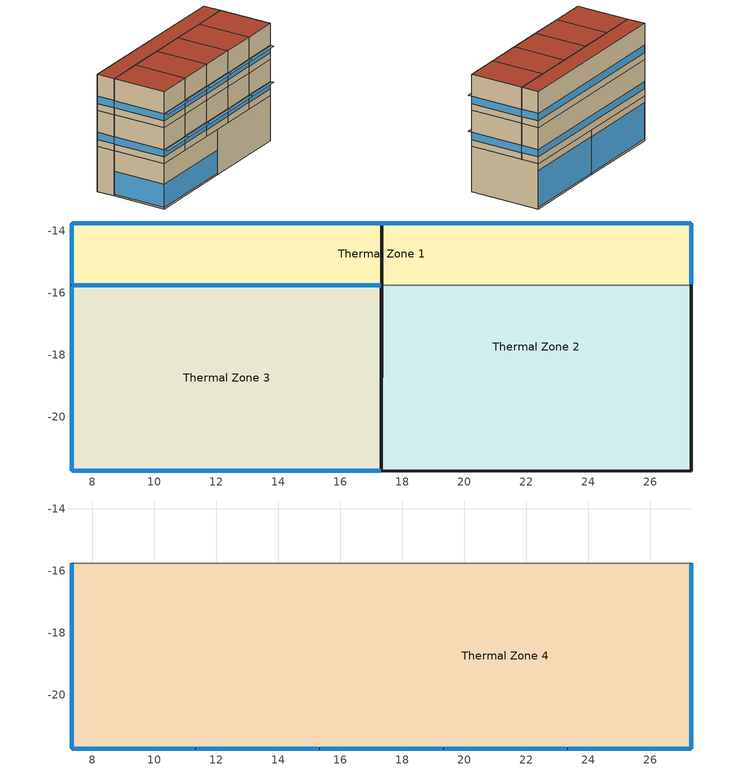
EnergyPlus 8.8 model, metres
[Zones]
Thermal Zone 1
 floor ground (ExtSlabCarpet 4in ClimateZone 1-8): 7.33,-15.75 7.33,-13.75 27.33,-13.75 27.33,-15.75 z5; 17.33,-13.75 17.33,-15.75 7.33,-15.75 7.33,-13.75 z0
 wall outside (ASHRAE 189.1-2009 ExtWall brick ClimateZone 4): 27.33,-15.75 27.33,-13.75 7.33,-13.75 7.33,-15.75 z5:9; 27.33,-15.75 27.33,-13.75 7.33,-13.75 7.33,-15.75 z9:13; 17.33,-13.75 7.33,-13.75 7.33,-15.75 17.33,-15.75 17.33,-13.75 z0:5
 wall to Thermal Zone 4 (Interior Wall): 7.33,-15.75 11.33,-15.75 15.33,-15.75 19.33,-15.75 23.33,-15.75 27.33,-15.75 z5:9; 7.33,-15.75 11.33,-15.75 15.33,-15.75 19.33,-15.75 23.33,-15.75 27.33,-15.75 z9:13
 window (ASHRAE 189.1-2009 ExtWindow ClimateZone 4-5): 27.33,-15.73 27.33,-13.78 / 7.33,-13.78 7.33,-15.73 z5.76:6.58; 27.33,-15.73 27.33,-13.78 / 7.33,-13.78 7.33,-15.73 z9.76:10.58; 27.3,-13.75 7.35,-13.75 z9.76:10.56; 27.3,-13.75 7.35,-13.75 z5.76:6.56; 17.3,-13.75 7.35,-13.75 z0.2:4.22; 7.35,-15.75 17.3,-15.75 z0.2:2.71
 roof outside (ASHRAE 189.1-2009 ExtRoof IEAD ClimateZone 2-5): 7.33,-13.75 7.33,-15.75 27.33,-15.75 27.33,-13.75 z13; 17.33,-15.75 17.33,-13.75 7.33,-13.75 7.33,-15.75 z5
Thermal Zone 2
 floor ground (ExtSlabCarpet 4in ClimateZone 1-8): 27.33,-13.75 27.33,-21.75 17.33,-21.75 17.33,-13.75 z0
 wall outside (ASHRAE 189.1-2009 ExtWall brick ClimateZone 4): 17.33,-15.75 17.33,-21.75 27.33,-21.75 27.33,-13.75 17.33,-13.75 z0:5
 window (ASHRAE 189.1-2009 ExtWindow ClimateZone 4-5): 27.3,-13.75 17.35,-13.75 z0.2:4.22
 roof outside (ASHRAE 189.1-2009 ExtRoof IEAD ClimateZone 2-5): 27.33,-21.75 27.33,-13.75 17.33,-13.75 17.33,-21.75 z5
Thermal Zone 3
 floor ground (ExtSlabCarpet 4in ClimateZone 1-8): 17.33,-15.75 17.33,-21.75 7.33,-21.75 7.33,-15.75 z0
 wall outside (ASHRAE 189.1-2009 ExtWall brick ClimateZone 4): 17.33,-15.75 7.33,-15.75 7.33,-21.75 17.33,-21.75 17.33,-15.75 z0:5
 window (ASHRAE 189.1-2009 ExtWindow ClimateZone 4-5): 17.3,-15.75 7.35,-15.75 / 7.35,-21.75 17.3,-21.75 z0.2:2.71; 7.33,-15.78 7.33,-21.73 z0.2:2.72
 roof outside (ASHRAE 189.1-2009 ExtRoof IEAD ClimateZone 2-5): 17.33,-21.75 17.33,-15.75 7.33,-15.75 7.33,-21.75 z5
Thermal Zone 4
 floor ground (ExtSlabCarpet 4in ClimateZone 1-8): 23.33,-21.75 23.33,-15.75 27.33,-15.75 27.33,-21.75 z5; 19.33,-21.75 19.33,-15.75 23.33,-15.75 23.33,-21.75 z5; 15.33,-21.75 15.33,-15.75 19.33,-15.75 19.33,-21.75 z5; 11.33,-21.75 11.33,-15.75 15.33,-15.75 15.33,-21.75 z5; 7.33,-21.75 7.33,-15.75 11.33,-15.75 11.33,-21.75 z5
 wall outside (ASHRAE 189.1-2009 ExtWall brick ClimateZone 4): 7.33,-15.75 7.33,-21.75 11.33,-21.75 15.33,-21.75 19.33,-21.75 23.33,-21.75 27.33,-21.75 27.33,-15.75 z5:9; 7.33,-15.75 7.33,-21.75 11.33,-21.75 15.33,-21.75 19.33,-21.75 23.33,-21.75 27.33,-21.75 27.33,-15.75 z9:13
 window (ASHRAE 189.1-2009 ExtWindow ClimateZone 4-5): 23.35,-21.75 27.3,-21.75 / 27.33,-21.73 27.33,-15.78 / 19.35,-21.75 23.3,-21.75 / 15.35,-21.75 19.3,-21.75 / 11.35,-21.75 15.3,-21.75 / 7.35,-21.75 11.3,-21.75 / 7.33,-15.78 7.33,-21.73 z5.76:6.57; 23.35,-21.75 27.3,-21.75 / 27.33,-21.73 27.33,-15.78 / 19.35,-21.75 23.3,-21.75 / 15.35,-21.75 19.3,-21.75 / 11.35,-21.75 15.3,-21.75 / 7.35,-21.75 11.3,-21.75 / 7.33,-15.78 7.33,-21.73 z9.76:10.57
 roof outside (ASHRAE 189.1-2009 ExtRoof IEAD ClimateZone 2-5): 23.33,-15.75 23.33,-21.75 27.33,-21.75 27.33,-15.75 z13; 19.33,-15.75 19.33,-21.75 23.33,-21.75 23.33,-15.75 z13; 15.33,-15.75 15.33,-21.75 19.33,-21.75 19.33,-15.75 z13; 11.33,-15.75 11.33,-21.75 15.33,-21.75 15.33,-15.75 z13; 7.33,-15.75 7.33,-21.75 11.33,-21.75 11.33,-15.75 z13
shading: 15.35,-21.75 15.35,-22.16 19.3,-22.16 19.3,-21.75 z6.57; 7.35,-21.75 7.35,-22.16 11.3,-22.16 11.3,-21.75 z6.57; 23.35,-21.75 23.35,-22.16 27.3,-22.16 27.3,-21.75 z10.57; 19.35,-21.75 19.35,-22.16 23.3,-22.16 23.3,-21.75 z10.57; 15.35,-21.75 15.35,-22.16 19.3,-22.16 19.3,-21.75 z10.57; 11.35,-21.75 11.35,-22.16 15.3,-22.16 15.3,-21.75 z10.57; 7.35,-21.75 7.35,-22.16 11.3,-22.16 11.3,-21.75 z10.57; 23.35,-21.75 23.35,-22.16 27.3,-22.16 27.3,-21.75 z6.57; 11.35,-21.75 11.35,-22.16 15.3,-22.16 15.3,-21.75 z6.57; 19.35,-21.75 19.35,-22.16 23.3,-22.16 23.3,-21.75 z6.57
[Building]
Building 1
[Site:Location]
Piacenza: Latitude {deg}=44.92; Longitude {deg}=9.73; Time Zone {hr}=1; Elevation {m}=134
[SizingPeriod:DesignDay] Day of Month=21; Dry-Bulb Temperature Range Modifier Type=DefaultMultipliers; Barometric Pressure {Pa}=99726; Rain Indicator=No; Snow Indicator=No; Daylight Saving Time Indicator=No
Name | Month | Day Type | Maximum Dry-Bulb Temperature {C} | Daily Dry-Bulb Temperature Range {deltaC} | Humidity Condition Type | Wetbulb or DewPoint at Maximum Dry-Bulb {C} | Wind Speed {m/s} | Wind Direction {deg} | Solar Model Indicator | ASHRAE Clear Sky Optical Depth for Beam Irradiance (taub) | ASHRAE Clear Sky Optical Depth for Diffuse Irradiance (taud) | Enthalpy at Maximum Dry-Bulb {J/kg} | Sky Clearness
Piacenza Ann Clg .4% Condns DB=>MWB | 8 | SummerDesignDay | 33.1 | 11.9 | Wetbulb | 22.7 | 2.3 | 90 | ASHRAETau | 0.48 | 1.935
Piacenza Ann Clg .4% Condns DP=>MDB | 8 | SummerDesignDay | 27.4 | 11.9 | Dewpoint | 23 | 2.3 | 90 | ASHRAETau | 0.48 | 1.935
Piacenza Ann Clg .4% Condns Enth=>MDB | 8 | SummerDesignDay | 30.3 | 11.9 | Enthalpy |  | 2.3 | 90 | ASHRAETau | 0.48 | 1.935 | 74900
Piacenza Ann Clg .4% Condns WB=>MDB | 8 | SummerDesignDay | 30.1 | 11.9 | Wetbulb | 24.6 | 2.3 | 90 | ASHRAETau | 0.48 | 1.935
Piacenza Ann Htg 99.6% Condns DB | 1 | WinterDesignDay | -6.1 | 0 | Wetbulb | -6.1 | 2 | 250 | ASHRAEClearSky |  |  |  | 0
Piacenza Ann Htg Wind 99.6% Condns WS=>MCDB | 1 | WinterDesignDay | 5.8 | 0 | Wetbulb | 5.8 | 8.9 | 250 | ASHRAEClearSky |  |  |  | 0
Piacenza Ann Hum_n 99.6% Condns DP=>MCDB | 1 | WinterDesignDay | 3.5 | 0 | Dewpoint | -11.3 | 2 | 250 | ASHRAEClearSky |  |  |  | 0
[Material] Thermal Absorptance=0.9
Name | Roughness | Thickness {m} | Conductivity {W/m-K} | Density {kg/m3} | Specific Heat {J/kg-K} | Solar Absorptance | Visible Absorptance
brick | MediumRough | 0.2 | 0.5 | 1500 | 1200 | 0.4 | 0.4
F16 Acoustic tile | MediumSmooth | 0.0191 | 0.06 | 368 | 590 | 0.3 | 0.3
G01a 19mm gypsum board | MediumSmooth | 0.019 | 0.16 | 800 | 1090 | 0.4 | 0.4
M11 100mm lightweight concrete | MediumRough | 0.1016 | 0.53 | 1280 | 840 | 0.5 | 0.5
MAT-CC05 4 HW CONCRETE | Rough | 0.1016 | 1.311 | 2240 | 836.8 | 0.85 | 0.85
Metal Decking | MediumSmooth | 0.0015 | 45.006 | 7680 | 418.4 | 0.6 | 0.6
Roof Insulation [21] | MediumRough | 0.2105 | 0.049 | 265 | 836.8 | 0.7 | 0.7
Roof Membrane | VeryRough | 0.0095 | 0.16 | 1121.29 | 1460 | 0.7 | 0.7
Wall Insulation [36] | MediumRough | 0.0566 | 0.0432 | 91 | 837 | 0.5 | 0.5
[Material:AirGap]
Name | Thermal Resistance {m2-K/W}
F04 Wall air space resistance; F04 Wall air space resistance 3 | 0.15
F05 Ceiling air space resistance | 0.18
[Material:NoMass]
CP02 CARPET PAD: Roughness=Smooth; Thermal Resistance {m2-K/W}=0.1; Thermal Absorptance=0.9; Solar Absorptance=0.8; Visible Absorptance=0.8
[WindowMaterial:Glazing]
Theoretical Glass [207]: Optical Data Type=SpectralAverage; Thickness {m}=0.003; Solar Transmittance at Normal Incidence=0.3311; Front Side Solar Reflectance at Normal Incidence=0.6189; Back Side Solar Reflectance at Normal Incidence=0; Visible Transmittance at Normal Incidence=0.44; Front Side Visible Reflectance at Normal Incidence=0.51; Back Side Visible Reflectance at Normal Incidence=0; Infrared Transmittance at Normal Incidence=0; Front Side Infrared Hemispherical Emissivity=0.9; Back Side Infrared Hemispherical Emissivity=0.9; Conductivity {W/m-K}=0.0133; Dirt Correction Factor for Solar and Visible Transmittance=1; Solar Diffusing=No
[Construction]
ASHRAE 189.1-2009 ExtRoof IEAD ClimateZone 2-5: Roof Membrane, Roof Insulation [21], Metal Decking
ASHRAE 189.1-2009 ExtWall brick ClimateZone 4: brick, F04 Wall air space resistance 3, Wall Insulation [36], brick
ASHRAE 189.1-2009 ExtWindow ClimateZone 4-5: Theoretical Glass [207]
ExtSlabCarpet 4in ClimateZone 1-8: MAT-CC05 4 HW CONCRETE, CP02 CARPET PAD
Interior Ceiling: M11 100mm lightweight concrete, F05 Ceiling air space resistance, F16 Acoustic tile
Interior Wall: G01a 19mm gypsum board, F04 Wall air space resistance, G01a 19mm gypsum board
[Zone]
Name | Floor Area {m2} | Part of Total Floor Area
Thermal Zone 1 | 100 | Yes
Thermal Zone 2; Thermal Zone 3
Thermal Zone 4 | 240 | Yes
[InternalMass]
Name | Construction | Zone | Surface Area {m2}
Merged Surface 10 - Surface 41 | Interior Ceiling | Thermal Zone 1 | 40
Merged Surface 13 - Surface 19; Merged Surface 21 - Surface 25; Merged Surface 27 - Surface 31; Merged Surface 33 - Surface 37; Merged Surface 53 - Surface 59; Merged Surface 61 - Surface 65; Merged Surface 67 - Surface 71; Merged Surface 73 - Surface 77 | Interior Wall | Thermal Zone 4 | 24
Merged Surface 16 - Surface 51; Merged Surface 22 - Surface 57; Merged Surface 28 - Surface 63; Merged Surface 34 - Surface 69; Merged Surface 40 - Surface 75 | Interior Ceiling | Thermal Zone 4 | 24
[Lights] Design Level Calculation Method=LightingLevel
Name | Zone or ZoneList | Schedule | Lighting Level {W}
189.1-2009 - SmHotel - Corridor - CZ4-8 Lights 1; 189.1-2009 - SmHotel - Corridor - CZ4-8 Lights 2 | Thermal Zone 1 | SmallHotel Bldg Light | 193.75
189.1-2009 - SmHotel - Corridor - CZ4-8 Lights 3 | Thermal Zone 1 | SmallHotel Bldg Light | 96.8752
189.1-2009 - SmHotel - GuestRoom - CZ4-8 Lights 1; 189.1-2009 - SmHotel - GuestRoom - CZ4-8 Lights 10; 189.1-2009 - SmHotel - GuestRoom - CZ4-8 Lights 2; 189.1-2009 - SmHotel - GuestRoom - CZ4-8 Lights 3; 189.1-2009 - SmHotel - GuestRoom - CZ4-8 Lights 4; 189.1-2009 - SmHotel - GuestRoom - CZ4-8 Lights 5; 189.1-2009 - SmHotel - GuestRoom - CZ4-8 Lights 6; 189.1-2009 - SmHotel - GuestRoom - CZ4-8 Lights 7; 189.1-2009 - SmHotel - GuestRoom - CZ4-8 Lights 8; 189.1-2009 - SmHotel - GuestRoom - CZ4-8 Lights 9 | Thermal Zone 4 | SmallHotel GuestRoom Light | 255.751
[ZoneInfiltration:DesignFlowRate] Schedule=SmallHotel Infil Half On; Design Flow Rate Calculation Method=Flow/Zone
Name | Zone or ZoneList | Design Flow Rate {m3/s}
189.1-2009 - SmHotel - Corridor - CZ4-8 Infiltration 1 | Thermal Zone 1 | 0.0217505
189.1-2009 - SmHotel - Corridor - CZ4-8 Infiltration 2 | Thermal Zone 1 | 0.0308132
189.1-2009 - SmHotel - Corridor - CZ4-8 Infiltration 3 | Thermal Zone 1 | 0.0317195
189.1-2009 - SmHotel - GuestRoom - CZ4-8 Infiltration 1; 189.1-2009 - SmHotel - GuestRoom - CZ4-8 Infiltration 5; 189.1-2009 - SmHotel - GuestRoom - CZ4-8 Infiltration 7; 189.1-2009 - SmHotel - GuestRoom - CZ4-8 Infiltration 8; 189.1-2009 - SmHotel - GuestRoom - CZ4-8 Infiltration 9 | Thermal Zone 4 | 0.00906272
189.1-2009 - SmHotel - GuestRoom - CZ4-8 Infiltration 10; 189.1-2009 - SmHotel - GuestRoom - CZ4-8 Infiltration 6 | Thermal Zone 4 | 0.0145004
189.1-2009 - SmHotel - GuestRoom - CZ4-8 Infiltration 2; 189.1-2009 - SmHotel - GuestRoom - CZ4-8 Infiltration 3; 189.1-2009 - SmHotel - GuestRoom - CZ4-8 Infiltration 4 | Thermal Zone 4 | 0.00362509
[ZoneControl:Thermostat] Control Object Type 1=ThermostatSetpoint:DualSetpoint
Name | Zone or ZoneList | Control Type Schedule | Control Name 1
Thermal Zone 1 Thermostat | Thermal Zone 1 | Thermal Zone 1 Thermostat Schedule | Thermal Zone 1 Thermostat
Thermal Zone 2 Thermostat | Thermal Zone 2 | Thermal Zone 2 Thermostat Schedule | Thermal Zone 2 Thermostat
Thermal Zone 3 Thermostat | Thermal Zone 3 | Thermal Zone 3 Thermostat Schedule | Thermal Zone 3 Thermostat
Thermal Zone 4 Thermostat | Thermal Zone 4 | Thermal Zone 4 Thermostat Schedule | Thermal Zone 4 Thermostat 1
[ThermostatSetpoint:DualSetpoint] Heating Setpoint Temperature Schedule=SmallHotel HtgSetp; Cooling Setpoint Temperature Schedule=SmallHotel ClgSetp
Thermal Zone 1 Thermostat; Thermal Zone 2 Thermostat; Thermal Zone 3 Thermostat; Thermal Zone 4 Thermostat 1
[Sizing:Zone] Zone Cooling Design Supply Air Temperature Input Method=SupplyAirTemperature; Zone Cooling Design Supply Air Temperature {C}=14; Zone Cooling Design Supply Air Temperature Difference {deltaC}=11.11; Zone Heating Design Supply Air Temperature Input Method=SupplyAirTemperature; Zone Heating Design Supply Air Temperature {C}=40; Zone Heating Design Supply Air Temperature Difference {deltaC}=11.11; Zone Cooling Design Supply Air Humidity Ratio {kgWater/kgDryAir}=0.0085; Zone Heating Design Supply Air Humidity Ratio {kgWater/kgDryAir}=0.008; Cooling Design Air Flow Method=DesignDay; Cooling Design Air Flow Rate {m3/s}=0; Cooling Minimum Air Flow per Zone Floor Area {m3/s-m2}=0.000762; Cooling Minimum Air Flow {m3/s}=0; Cooling Minimum Air Flow Fraction=0; Heating Design Air Flow Method=DesignDay; Heating Design Air Flow Rate {m3/s}=0; Heating Maximum Air Flow per Zone Floor Area {m3/s-m2}=0.002032; Heating Maximum Air Flow {m3/s}=0.141576; Heating Maximum Air Flow Fraction=0.3; Account for Dedicated Outdoor Air System=No
Name | Design Specification Outdoor Air Object | Design Specification Zone Air Distribution Object
Thermal Zone 1 | 189.1-2009 - SmHotel - Corridor - CZ4-8 Ventilation | Thermal Zone 1 Design Spec Zone Air Dist
Thermal Zone 2 | 189.1-2009 - SmHotel - Laundry - CZ4-8 Ventilation | Thermal Zone 2 Design Spec Zone Air Dist
Thermal Zone 3 | 189.1-2009 - SmHotel - PublicRestroom - CZ4-8 Ventilation | Thermal Zone 3 Design Spec Zone Air Dist
Thermal Zone 4 | 189.1-2009 - SmHotel - GuestRoom - CZ4-8 Ventilation | Thermal Zone 4 Design Spec Zone Air Dist
[DesignSpecification:ZoneAirDistribution] Zone Air Distribution Effectiveness in Cooling Mode=1; Zone Air Distribution Effectiveness in Heating Mode=1
Thermal Zone 1 Design Spec Zone Air Dist; Thermal Zone 2 Design Spec Zone Air Dist; Thermal Zone 3 Design Spec Zone Air Dist; Thermal Zone 4 Design Spec Zone Air Dist
[DesignSpecification:OutdoorAir] Outdoor Air Method=Sum; Outdoor Air Flow per Zone {m3/s}=0; Outdoor Air Flow Air Changes per Hour {1/hr}=0
Name | Outdoor Air Flow per Person {m3/s-person} | Outdoor Air Flow per Zone Floor Area {m3/s-m2}
189.1-2009 - SmHotel - Corridor - CZ4-8 Ventilation | 0 | 0.000254
189.1-2009 - SmHotel - Laundry - CZ4-8 Ventilation | 0.0117987 | 0
189.1-2009 - SmHotel - PublicRestroom - CZ4-8 Ventilation | 0 | 0.0048768
189.1-2009 - SmHotel - GuestRoom - CZ4-8 Ventilation | 0.00707921 | 0
[ZoneVentilation:DesignFlowRate]
Name | Zone or ZoneList | Schedule | Design Flow Rate Calculation Method | Flow Rate per Zone Floor Area {m3/s-m2} | Flow Rate per Person {m3/s-person}
Thermal Zone 1 Ventilation per Floor Area | Thermal Zone 1 | Always_On | Flow/Area | 0.000254
Thermal Zone 2 Ventilation per Person | Thermal Zone 2 | SmallHotel Laundry Occ | Flow/Person |  | 0.0117987
Thermal Zone 3 Ventilation per Floor Area | Thermal Zone 3 | Always_On | Flow/Area | 0.0048768
Thermal Zone 4 Ventilation per Person | Thermal Zone 4 | SmallHotel GuestRoom Occ | Flow/Person |  | 0.00707921
[People] Zone or ZoneList=Thermal Zone 4; Number of People Schedule=SmallHotel GuestRoom Occ; Number of People Calculation Method=People; Number of People=1.10309; Fraction Radiant=0.3; Activity Level Schedule=SmallHotel Activity
189.1-2009 - SmHotel - GuestRoom - CZ4-8 People 1; 189.1-2009 - SmHotel - GuestRoom - CZ4-8 People 10; 189.1-2009 - SmHotel - GuestRoom - CZ4-8 People 2; 189.1-2009 - SmHotel - GuestRoom - CZ4-8 People 3; 189.1-2009 - SmHotel - GuestRoom - CZ4-8 People 4; 189.1-2009 - SmHotel - GuestRoom - CZ4-8 People 5; 189.1-2009 - SmHotel - GuestRoom - CZ4-8 People 6; 189.1-2009 - SmHotel - GuestRoom - CZ4-8 People 7; 189.1-2009 - SmHotel - GuestRoom - CZ4-8 People 8; 189.1-2009 - SmHotel - GuestRoom - CZ4-8 People 9
[ElectricEquipment] Zone or ZoneList=Thermal Zone 4; Schedule=SmallHotel GuestRoom Equip; Design Level Calculation Method=EquipmentLevel; Design Level {W}=175.667
189.1-2009 - SmHotel - GuestRoom - CZ4-8 Electric Equipment 1; 189.1-2009 - SmHotel - GuestRoom - CZ4-8 Electric Equipment 10; 189.1-2009 - SmHotel - GuestRoom - CZ4-8 Electric Equipment 2; 189.1-2009 - SmHotel - GuestRoom - CZ4-8 Electric Equipment 3; 189.1-2009 - SmHotel - GuestRoom - CZ4-8 Electric Equipment 4; 189.1-2009 - SmHotel - GuestRoom - CZ4-8 Electric Equipment 5; 189.1-2009 - SmHotel - GuestRoom - CZ4-8 Electric Equipment 6; 189.1-2009 - SmHotel - GuestRoom - CZ4-8 Electric Equipment 7; 189.1-2009 - SmHotel - GuestRoom - CZ4-8 Electric Equipment 8; 189.1-2009 - SmHotel - GuestRoom - CZ4-8 Electric Equipment 9; Electric Equipment 10; Electric Equipment 11; Electric Equipment 2; Electric Equipment 3; Electric Equipment 4; Electric Equipment 5; Electric Equipment 6; Electric Equipment 7; Electric Equipment 8; Electric Equipment 9
[Schedule:Day:Interval]
SmallHotel Bldg Light Rule 1 Day Schedule: No, 02:00, 0.3, 06:00, 0.2, 07:00, 0.3, 09:00, 0.4, 13:00, 0.3, 18:00, 0.2, 19:00, 0.5, 20:00, 0.7, 21:00, 0.8, 22:00, 0.6, 23:00, 0.5, 24:00, 0.3
SmallHotel Bldg Light Default Schedule: No, 01:00, 0.2, 02:00, 0.15, 05:00, 0.1, 06:00, 0.2, 07:00, 0.4, 08:00, 0.5, 10:00, 0.4, 18:00, 0.25, 19:00, 0.6, 20:00, 0.8, 21:00, 0.9, 22:00, 0.8, 23:00, 0.6, 24:00, 0.3
SmallHotel Bldg Light Rule 2 Day Schedule: No, 02:00, 0.2, 06:00, 0.1, 08:00, 0.3, 10:00, 0.4, 11:00, 0.3, 18:00, 0.25, 19:00, 0.6, 22:00, 0.7, 23:00, 0.6, 24:00, 0.3
SmallHotel Bldg Light Summer Design Day; SmallHotel GuestRoom Light Summer Design Day; SmallHotel GuestRoom Equip Summer Design Day; SmallHotel GuestRoom Occ Summer Design Day; SmallHotel Laundry Occ Summer Design Day: No, 24:00, 1
SmallHotel Bldg Light Winter Design Day; SmallHotel GuestRoom Light Winter Design Day; SmallHotel GuestRoom Equip Winter Design Day; SmallHotel GuestRoom Occ Winter Design Day; SmallHotel Laundry Occ Winter Design Day: No, 24:00, 0
SmallHotel HtgSetp Default Schedule; SmallHotel HtgSetp Summer Design Day; SmallHotel HtgSetp Winter Design Day: No, 24:00, 21
SmallHotel ClgSetp Default Schedule; SmallHotel ClgSetp Summer Design Day; SmallHotel ClgSetp Winter Design Day: No, 24:00, 24
SmallHotel GuestRoom Light Rule 1 Day Schedule: No, 02:00, 0.26, 06:00, 0.11, 08:00, 0.41, 10:00, 0.56, 11:00, 0.41, 18:00, 0.33, 19:00, 0.85, 22:00, 1, 23:00, 0.85, 24:00, 0.41
SmallHotel GuestRoom Light Default Schedule: No, 01:00, 0.22, 02:00, 0.17, 05:00, 0.11, 06:00, 0.22, 07:00, 0.44, 08:00, 0.56, 10:00, 0.44, 18:00, 0.28, 19:00, 0.67, 20:00, 0.89, 21:00, 1, 22:00, 0.89, 23:00, 0.67, 24:00, 0.33
SmallHotel Activity Default Schedule: No, 24:00, 60.1994
SmallHotel Activity Summer Design Day: No, 24:00, 60.1454
SmallHotel Activity Winter Design Day: No, 24:00, 67.62
SmallHotel GuestRoom Equip Default Schedule: No, 06:00, 0.2, 07:00, 0.62, 08:00, 0.9, 10:00, 0.43, 17:00, 0.26, 19:00, 0.51, 20:00, 0.49, 21:00, 0.66, 22:00, 0.7, 23:00, 0.35, 24:00, 0.2
SmallHotel GuestRoom Equip Rule 1 Day Schedule: No, 06:00, 0.2, 07:00, 0.3, 08:00, 0.62, 09:00, 0.9, 10:00, 0.62, 17:00, 0.29, 18:00, 0.43, 19:00, 0.51, 20:00, 0.49, 21:00, 0.66, 22:00, 0.7, 23:00, 0.35, 24:00, 0.2
SmallHotel GuestRoom Occ Default Schedule: No, 06:00, 0.65, 07:00, 0.5, 09:00, 0.28, 15:00, 0.13, 16:00, 0.2, 19:00, 0.35, 21:00, 0.5, 22:00, 0.58, 24:00, 0.65
SmallHotel GuestRoom Occ Rule 1 Day Schedule: No, 06:00, 0.65, 07:00, 0.5, 09:00, 0.34, 17:00, 0.2, 18:00, 0.34, 19:00, 0.35, 21:00, 0.65, 24:00, 0.5
SmallHotel Infil Half On Default Schedule; SmallHotel Infil Half On Summer Design Day; SmallHotel Infil Half On Winter Design Day: No, 24:00, 0.5
SmallHotel Laundry Occ Default Schedule; SmallHotel Laundry Occ Rule 1 Day Schedule: No, 08:00, 0, 10:00, 0.09, 12:00, 0.18, 13:00, 0, 16:00, 0.18, 17:00, 0.09, 24:00, 0
[Schedule:Week:Daily]
Schedule:Week:Daily {2447a829-5458-4dd1-8dcc-4380a3311fb0}: SmallHotel Bldg Light Rule 1 Day Schedule, SmallHotel Bldg Light Default Schedule, SmallHotel Bldg Light Default Schedule, SmallHotel Bldg Light Default Schedule, SmallHotel Bldg Light Default Schedule, SmallHotel Bldg Light Default Schedule, SmallHotel Bldg Light Rule 2 Day Schedule, SmallHotel Bldg Light Default Schedule, SmallHotel Bldg Light Summer Design Day, SmallHotel Bldg Light Winter Design Day, SmallHotel Bldg Light Default Schedule, SmallHotel Bldg Light Default Schedule
Schedule:Week:Daily {6213a2fc-e21c-44c2-aae7-4605ae6ec61c}: SmallHotel HtgSetp Default Schedule, SmallHotel HtgSetp Default Schedule, SmallHotel HtgSetp Default Schedule, SmallHotel HtgSetp Default Schedule, SmallHotel HtgSetp Default Schedule, SmallHotel HtgSetp Default Schedule, SmallHotel HtgSetp Default Schedule, SmallHotel HtgSetp Default Schedule, SmallHotel HtgSetp Summer Design Day, SmallHotel HtgSetp Winter Design Day, SmallHotel HtgSetp Default Schedule, SmallHotel HtgSetp Default Schedule
Schedule:Week:Daily {00be80d1-03d5-451b-abe8-7d4c8c7c13b8}: SmallHotel ClgSetp Default Schedule, SmallHotel ClgSetp Default Schedule, SmallHotel ClgSetp Default Schedule, SmallHotel ClgSetp Default Schedule, SmallHotel ClgSetp Default Schedule, SmallHotel ClgSetp Default Schedule, SmallHotel ClgSetp Default Schedule, SmallHotel ClgSetp Default Schedule, SmallHotel ClgSetp Summer Design Day, SmallHotel ClgSetp Winter Design Day, SmallHotel ClgSetp Default Schedule, SmallHotel ClgSetp Default Schedule
Schedule:Week:Daily {46ff303a-4057-4e20-81a4-05a14b6ee2d7}: SmallHotel GuestRoom Light Rule 1 Day Schedule, SmallHotel GuestRoom Light Default Schedule, SmallHotel GuestRoom Light Default Schedule, SmallHotel GuestRoom Light Default Schedule, SmallHotel GuestRoom Light Default Schedule, SmallHotel GuestRoom Light Default Schedule, SmallHotel GuestRoom Light Rule 1 Day Schedule, SmallHotel GuestRoom Light Default Schedule, SmallHotel GuestRoom Light Summer Design Day, SmallHotel GuestRoom Light Winter Design Day, SmallHotel GuestRoom Light Default Schedule, SmallHotel GuestRoom Light Default Schedule
Schedule:Week:Daily {b8469d1d-343e-4de7-91db-603eb630d82e}: SmallHotel Activity Default Schedule, SmallHotel Activity Default Schedule, SmallHotel Activity Default Schedule, SmallHotel Activity Default Schedule, SmallHotel Activity Default Schedule, SmallHotel Activity Default Schedule, SmallHotel Activity Default Schedule, SmallHotel Activity Default Schedule, SmallHotel Activity Summer Design Day, SmallHotel Activity Winter Design Day, SmallHotel Activity Default Schedule, SmallHotel Activity Default Schedule
Schedule:Week:Daily {173532ce-5714-495c-be17-431f7e4e02af}: SmallHotel GuestRoom Equip Rule 1 Day Schedule, SmallHotel GuestRoom Equip Default Schedule, SmallHotel GuestRoom Equip Default Schedule, SmallHotel GuestRoom Equip Default Schedule, SmallHotel GuestRoom Equip Default Schedule, SmallHotel GuestRoom Equip Default Schedule, SmallHotel GuestRoom Equip Rule 1 Day Schedule, SmallHotel GuestRoom Equip Default Schedule, SmallHotel GuestRoom Equip Summer Design Day, SmallHotel GuestRoom Equip Winter Design Day, SmallHotel GuestRoom Equip Default Schedule, SmallHotel GuestRoom Equip Default Schedule
Schedule:Week:Daily {96e589cf-d6e2-4ba8-a9de-b03925dd6fa5}: SmallHotel GuestRoom Occ Rule 1 Day Schedule, SmallHotel GuestRoom Occ Default Schedule, SmallHotel GuestRoom Occ Default Schedule, SmallHotel GuestRoom Occ Default Schedule, SmallHotel GuestRoom Occ Default Schedule, SmallHotel GuestRoom Occ Default Schedule, SmallHotel GuestRoom Occ Rule 1 Day Schedule, SmallHotel GuestRoom Occ Default Schedule, SmallHotel GuestRoom Occ Summer Design Day, SmallHotel GuestRoom Occ Winter Design Day, SmallHotel GuestRoom Occ Default Schedule, SmallHotel GuestRoom Occ Default Schedule
Schedule:Week:Daily {fe21cb68-c04a-448e-819b-e76a4b397cfd}: SmallHotel Infil Half On Default Schedule, SmallHotel Infil Half On Default Schedule, SmallHotel Infil Half On Default Schedule, SmallHotel Infil Half On Default Schedule, SmallHotel Infil Half On Default Schedule, SmallHotel Infil Half On Default Schedule, SmallHotel Infil Half On Default Schedule, SmallHotel Infil Half On Default Schedule, SmallHotel Infil Half On Summer Design Day, SmallHotel Infil Half On Winter Design Day, SmallHotel Infil Half On Default Schedule, SmallHotel Infil Half On Default Schedule
Schedule:Week:Daily {26d95e5a-5baf-4e8b-960b-cff816e3b569}: SmallHotel Laundry Occ Rule 1 Day Schedule, SmallHotel Laundry Occ Default Schedule, SmallHotel Laundry Occ Default Schedule, SmallHotel Laundry Occ Default Schedule, SmallHotel Laundry Occ Default Schedule, SmallHotel Laundry Occ Default Schedule, SmallHotel Laundry Occ Rule 1 Day Schedule, SmallHotel Laundry Occ Default Schedule, SmallHotel Laundry Occ Summer Design Day, SmallHotel Laundry Occ Winter Design Day, SmallHotel Laundry Occ Default Schedule, SmallHotel Laundry Occ Default Schedule
[Schedule:Year]
SmallHotel Bldg Light: Schedule:Week:Daily {2447a829-5458-4dd1-8dcc-4380a3311fb0}, 1, 1, 12, 31
SmallHotel HtgSetp: Schedule:Week:Daily {6213a2fc-e21c-44c2-aae7-4605ae6ec61c}, 1, 1, 12, 31
SmallHotel ClgSetp: Schedule:Week:Daily {00be80d1-03d5-451b-abe8-7d4c8c7c13b8}, 1, 1, 12, 31
SmallHotel GuestRoom Light: Schedule:Week:Daily {46ff303a-4057-4e20-81a4-05a14b6ee2d7}, 1, 1, 12, 31
SmallHotel Activity: Schedule:Week:Daily {b8469d1d-343e-4de7-91db-603eb630d82e}, 1, 1, 12, 31
SmallHotel GuestRoom Equip: Schedule:Week:Daily {173532ce-5714-495c-be17-431f7e4e02af}, 1, 1, 12, 31
SmallHotel GuestRoom Occ: Schedule:Week:Daily {96e589cf-d6e2-4ba8-a9de-b03925dd6fa5}, 1, 1, 12, 31
SmallHotel Infil Half On: Schedule:Week:Daily {fe21cb68-c04a-448e-819b-e76a4b397cfd}, 1, 1, 12, 31
SmallHotel Laundry Occ: Schedule:Week:Daily {26d95e5a-5baf-4e8b-960b-cff816e3b569}, 1, 1, 12, 31
[Schedule:Compact]
Thermal Zone 1 Thermostat Schedule; Thermal Zone 2 Thermostat Schedule; Thermal Zone 3 Thermostat Schedule; Thermal Zone 4 Thermostat Schedule: Through: 12/31, For: AllDays, Until: 24:00, 4
[Schedule:Constant]
Always_On: Hourly Value=1
